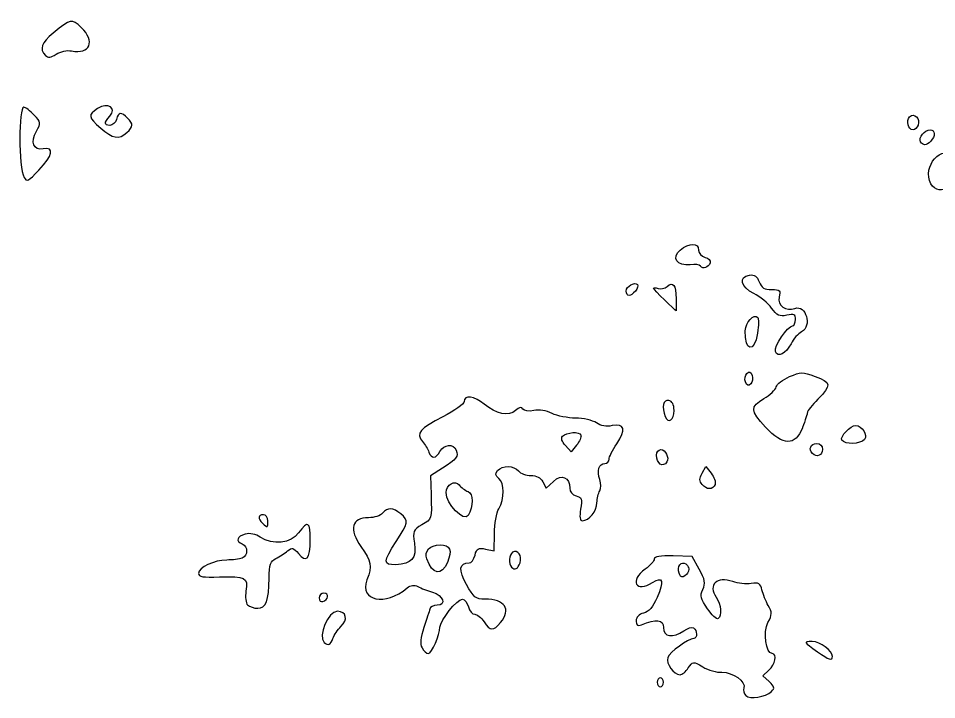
# Model space of a CAD drawing. Header units: centimetres. Extents: x -9.1 to 23.1, y -7.7 to 7.6.
# Drawn here: x -3.067 to -1.08, y -4.312 to -2.838 of the extents above; entities that cross this region are included whole.
import ezdxf

# ---------------------------------------------------------------- set-up
doc = ezdxf.new("R2010")
doc.units = ezdxf.units.CM
doc.header["$MEASUREMENT"] = 0
doc.layers.add('Layer 1', color=7, linetype='Continuous')

msp = doc.modelspace()

# ---------------------------------------------------------------- linework, layer by layer
at = {"layer": 'Layer 1'}
for points, knots in [([(-3.0083, -2.91769), (-3.02163, -2.90436), (-3.01674, -2.89041), (-2.99146, -2.86966), (-2.99146, -2.86966), (-2.95277, -2.8379), (-2.9514, -2.83763), (-2.93064, -2.85752), (-2.93064, -2.85752), (-2.89951, -2.88735), (-2.91137, -2.91575), (-2.95174, -2.90803), (-2.95174, -2.90803), (-2.9616, -2.90614), (-2.97564, -2.90914), (-2.98472, -2.91511), (-2.98472, -2.91511), (-2.99694, -2.92312), (-3.00229, -2.9237), (-3.0083, -2.9177), (-3.0083, -2.9177), (-3.0083, -2.9177), (-3.0083, -2.91769), (-3.0083, -2.91769)], [0, 0, 0, 0, 0.1428571, 0.1428571, 0.1428571, 0.1428571, 0.2857143, 0.2857143, 0.2857143, 0.2857143, 0.4285714, 0.4285714, 0.4285714, 0.4285714, 0.5714286, 0.5714286, 0.5714286, 0.5714286, 0.7142857, 0.7142857, 0.7142857, 0.7142857, 1, 1, 1, 1]), ([(-2.8885, -3.07513), (-2.91597, -3.05101), (-2.91664, -3.04676), (-2.89523, -3.03273), (-2.89523, -3.03273), (-2.8731, -3.01823), (-2.85255, -3.03133), (-2.86897, -3.0495), (-2.86897, -3.0495), (-2.88171, -3.06358), (-2.88158, -3.06928), (-2.86853, -3.06928), (-2.86853, -3.06928), (-2.86281, -3.06928), (-2.85658, -3.0634), (-2.85471, -3.05622), (-2.85471, -3.05622), (-2.8506, -3.04048), (-2.84411, -3.03974), (-2.83043, -3.05342), (-2.83043, -3.05342), (-2.81725, -3.06659), (-2.81751, -3.07139), (-2.83211, -3.0846), (-2.83211, -3.0846), (-2.84938, -3.10022), (-2.86244, -3.09803), (-2.88852, -3.07514), (-2.88852, -3.07514), (-2.88852, -3.07514), (-2.8885, -3.07513), (-2.8885, -3.07513)], [0, 0, 0, 0, 0.1111111, 0.1111111, 0.1111111, 0.1111111, 0.2222222, 0.2222222, 0.2222222, 0.2222222, 0.3333333, 0.3333333, 0.3333333, 0.3333333, 0.4444444, 0.4444444, 0.4444444, 0.4444444, 0.5555556, 0.5555556, 0.5555556, 0.5555556, 0.6666667, 0.6666667, 0.6666667, 0.6666667, 0.7777778, 0.7777778, 0.7777778, 0.7777778, 1, 1, 1, 1]), ([(-3.05429, -3.18196), (-3.06616, -3.15955), (-3.0667, -3.03009), (-3.05492, -3.03009), (-3.05492, -3.03009), (-3.05116, -3.03009), (-3.04111, -3.03761), (-3.03259, -3.04681), (-3.03259, -3.04681), (-3.01786, -3.0627), (-3.01761, -3.06442), (-3.02749, -3.08163), (-3.02749, -3.08163), (-3.04135, -3.10577), (-3.03429, -3.12404), (-3.0127, -3.11992), (-3.0127, -3.11992), (-2.988, -3.1152), (-2.99197, -3.13429), (-3.02234, -3.16621), (-3.02234, -3.16621), (-3.0452, -3.19024), (-3.04893, -3.19208), (-3.05429, -3.18197), (-3.05429, -3.18197), (-3.05429, -3.18197), (-3.05429, -3.18196), (-3.05429, -3.18196)], [0, 0, 0, 0, 0.125, 0.125, 0.125, 0.125, 0.25, 0.25, 0.25, 0.25, 0.375, 0.375, 0.375, 0.375, 0.5, 0.5, 0.5, 0.5, 0.625, 0.625, 0.625, 0.625, 0.75, 0.75, 0.75, 0.75, 1, 1, 1, 1]), ([(-1.12014, -3.06846), (-1.1147, -3.05428), (-1.12852, -3.04094), (-1.13841, -3.05083), (-1.13841, -3.05083), (-1.14677, -3.05919), (-1.14159, -3.0787), (-1.13101, -3.0787), (-1.13101, -3.0787), (-1.12719, -3.0787), (-1.1223, -3.07409), (-1.12014, -3.06846)], [0, 0, 0, 0, 0.25, 0.25, 0.25, 0.25, 0.5, 0.5, 0.5, 0.5, 1, 1, 1, 1]), ([(-1.09281, -3.10351), (-1.08222, -3.09293), (-1.08289, -3.07869), (-1.09397, -3.07869), (-1.09397, -3.07869), (-1.10602, -3.07869), (-1.11981, -3.096), (-1.11454, -3.10453), (-1.11454, -3.10453), (-1.10902, -3.11346), (-1.10245, -3.11315), (-1.09281, -3.1035), (-1.09281, -3.1035), (-1.09281, -3.1035), (-1.09281, -3.10351), (-1.09281, -3.10351)], [0, 0, 0, 0, 0.2, 0.2, 0.2, 0.2, 0.4, 0.4, 0.4, 0.4, 0.6, 0.6, 0.6, 0.6, 1, 1, 1, 1]), ([(-1.05459, -3.2017), (-1.05056, -3.19767), (-1.04872, -3.19059), (-1.05049, -3.18596), (-1.05049, -3.18596), (-1.05226, -3.18133), (-1.04762, -3.17562), (-1.04018, -3.17325), (-1.04018, -3.17325), (-1.02296, -3.16778), (-1.02293, -3.15396), (-1.0401, -3.1368), (-1.0401, -3.1368), (-1.0686, -3.1083), (-1.11239, -3.15781), (-1.09214, -3.19564), (-1.09214, -3.19564), (-1.0843, -3.21029), (-1.06612, -3.21322), (-1.0546, -3.2017), (-1.0546, -3.2017), (-1.0546, -3.2017), (-1.05459, -3.2017), (-1.05459, -3.2017)], [0, 0, 0, 0, 0.1428571, 0.1428571, 0.1428571, 0.1428571, 0.2857143, 0.2857143, 0.2857143, 0.2857143, 0.4285714, 0.4285714, 0.4285714, 0.4285714, 0.5714286, 0.5714286, 0.5714286, 0.5714286, 0.7142857, 0.7142857, 0.7142857, 0.7142857, 1, 1, 1, 1]), ([(-1.57003, -3.36664), (-1.56853, -3.36214), (-1.57349, -3.35683), (-1.58105, -3.35486), (-1.58105, -3.35486), (-1.58889, -3.3528), (-1.5948, -3.34598), (-1.5948, -3.33896), (-1.5948, -3.33896), (-1.5948, -3.32289), (-1.61483, -3.32289), (-1.63468, -3.33896), (-1.63468, -3.33896), (-1.65492, -3.35535), (-1.64146, -3.37494), (-1.61284, -3.37074), (-1.61284, -3.37074), (-1.6026, -3.36926), (-1.59261, -3.37074), (-1.59064, -3.37379), (-1.59064, -3.37379), (-1.58596, -3.38136), (-1.57349, -3.37704), (-1.57002, -3.36662), (-1.57002, -3.36662), (-1.57002, -3.36662), (-1.57003, -3.36664), (-1.57003, -3.36664)], [0, 0, 0, 0, 0.125, 0.125, 0.125, 0.125, 0.25, 0.25, 0.25, 0.25, 0.375, 0.375, 0.375, 0.375, 0.5, 0.5, 0.5, 0.5, 0.625, 0.625, 0.625, 0.625, 0.75, 0.75, 0.75, 0.75, 1, 1, 1, 1]), ([(-1.39484, -3.5416), (-1.38955, -3.53137), (-1.37937, -3.51986), (-1.37222, -3.51604), (-1.37222, -3.51604), (-1.34887, -3.50354), (-1.3626, -3.45626), (-1.3869, -3.4655), (-1.3869, -3.4655), (-1.40541, -3.47255), (-1.42506, -3.45838), (-1.42073, -3.44111), (-1.42073, -3.44111), (-1.41697, -3.42612), (-1.41844, -3.42463), (-1.43706, -3.42463), (-1.43706, -3.42463), (-1.45303, -3.42463), (-1.45893, -3.42092), (-1.4639, -3.40785), (-1.4639, -3.40785), (-1.46858, -3.39554), (-1.47419, -3.39162), (-1.48496, -3.39315), (-1.48496, -3.39315), (-1.5091, -3.39657), (-1.50356, -3.41945), (-1.47525, -3.43328), (-1.47525, -3.43328), (-1.46183, -3.43984), (-1.44461, -3.45396), (-1.43699, -3.46467), (-1.43699, -3.46467), (-1.42533, -3.48104), (-1.42013, -3.48348), (-1.40424, -3.47999), (-1.40424, -3.47999), (-1.38813, -3.47645), (-1.38535, -3.47785), (-1.38535, -3.48943), (-1.38535, -3.48943), (-1.38535, -3.4969), (-1.38814, -3.50301), (-1.39155, -3.50301), (-1.39155, -3.50301), (-1.40232, -3.50301), (-1.43269, -3.54816), (-1.42878, -3.55835), (-1.42878, -3.55835), (-1.42346, -3.5722), (-1.40628, -3.56372), (-1.39484, -3.5416)], [0, 0, 0, 0, 0.0714286, 0.0714286, 0.0714286, 0.0714286, 0.1428571, 0.1428571, 0.1428571, 0.1428571, 0.2142857, 0.2142857, 0.2142857, 0.2142857, 0.2857143, 0.2857143, 0.2857143, 0.2857143, 0.3571429, 0.3571429, 0.3571429, 0.3571429, 0.4285714, 0.4285714, 0.4285714, 0.4285714, 0.5, 0.5, 0.5, 0.5, 0.5714286, 0.5714286, 0.5714286, 0.5714286, 0.6428571, 0.6428571, 0.6428571, 0.6428571, 0.7142857, 0.7142857, 0.7142857, 0.7142857, 0.7857143, 0.7857143, 0.7857143, 0.7857143, 0.8571429, 0.8571429, 0.8571429, 0.8571429, 1, 1, 1, 1]), ([(-1.73166, -3.42773), (-1.72712, -3.42225), (-1.72516, -3.41601), (-1.72731, -3.41386), (-1.72731, -3.41386), (-1.734, -3.40717), (-1.75138, -3.41715), (-1.75138, -3.42768), (-1.75138, -3.42768), (-1.75138, -3.44047), (-1.74225, -3.4405), (-1.73166, -3.42768), (-1.73166, -3.42768), (-1.73166, -3.42768), (-1.73166, -3.42773), (-1.73166, -3.42773)], [0, 0, 0, 0, 0.2, 0.2, 0.2, 0.2, 0.4, 0.4, 0.4, 0.4, 0.6, 0.6, 0.6, 0.6, 1, 1, 1, 1]), ([(-1.64359, -3.44446), (-1.64436, -3.41383), (-1.64955, -3.40672), (-1.663, -3.41788), (-1.663, -3.41788), (-1.66843, -3.42238), (-1.67732, -3.42436), (-1.68275, -3.42228), (-1.68275, -3.42228), (-1.68818, -3.42018), (-1.69263, -3.42002), (-1.69263, -3.42187), (-1.69263, -3.42187), (-1.69263, -3.42434), (-1.64603, -3.47004), (-1.64329, -3.47029), (-1.64329, -3.47029), (-1.64308, -3.47029), (-1.64321, -3.45868), (-1.64358, -3.44445), (-1.64358, -3.44445), (-1.64358, -3.44445), (-1.64359, -3.44446), (-1.64359, -3.44446)], [0, 0, 0, 0, 0.1428571, 0.1428571, 0.1428571, 0.1428571, 0.2857143, 0.2857143, 0.2857143, 0.2857143, 0.4285714, 0.4285714, 0.4285714, 0.4285714, 0.5714286, 0.5714286, 0.5714286, 0.5714286, 0.7142857, 0.7142857, 0.7142857, 0.7142857, 1, 1, 1, 1]), ([(-1.46746, -3.51874), (-1.46499, -3.50225), (-1.46479, -3.48692), (-1.46703, -3.48468), (-1.46703, -3.48468), (-1.47545, -3.47626), (-1.49336, -3.49535), (-1.49407, -3.51351), (-1.49407, -3.51351), (-1.49582, -3.5585), (-1.47406, -3.56277), (-1.46746, -3.51874)], [0, 0, 0, 0, 0.25, 0.25, 0.25, 0.25, 0.5, 0.5, 0.5, 0.5, 1, 1, 1, 1]), ([(-1.47911, -3.61015), (-1.48227, -3.60191), (-1.48542, -3.60078), (-1.49064, -3.60601), (-1.49064, -3.60601), (-1.49459, -3.60996), (-1.49587, -3.61829), (-1.49348, -3.62452), (-1.49348, -3.62452), (-1.49032, -3.63276), (-1.48717, -3.63389), (-1.48195, -3.62867), (-1.48195, -3.62867), (-1.478, -3.62472), (-1.47672, -3.61639), (-1.47911, -3.61016), (-1.47911, -3.61016), (-1.47911, -3.61016), (-1.47911, -3.61015), (-1.47911, -3.61015)], [0, 0, 0, 0, 0.1666667, 0.1666667, 0.1666667, 0.1666667, 0.3333333, 0.3333333, 0.3333333, 0.3333333, 0.5, 0.5, 0.5, 0.5, 0.6666667, 0.6666667, 0.6666667, 0.6666667, 1, 1, 1, 1]), ([(-1.37024, -3.72322), (-1.36436, -3.70783), (-1.35956, -3.69299), (-1.35956, -3.69024), (-1.35956, -3.69024), (-1.35956, -3.68748), (-1.34927, -3.67464), (-1.3367, -3.6617), (-1.3367, -3.6617), (-1.30713, -3.63125), (-1.30786, -3.62561), (-1.34301, -3.61258), (-1.34301, -3.61258), (-1.37024, -3.60249), (-1.37392, -3.6025), (-1.39817, -3.61299), (-1.39817, -3.61299), (-1.41246, -3.61906), (-1.42549, -3.6291), (-1.42712, -3.63529), (-1.42712, -3.63529), (-1.42875, -3.64149), (-1.44067, -3.6528), (-1.4536, -3.66043), (-1.4536, -3.66043), (-1.48361, -3.67814), (-1.48315, -3.68635), (-1.45016, -3.72214), (-1.45016, -3.72214), (-1.41226, -3.76326), (-1.38562, -3.76368), (-1.37024, -3.72342), (-1.37024, -3.72342), (-1.37024, -3.72342), (-1.37024, -3.72322), (-1.37024, -3.72322)], [0, 0, 0, 0, 0.1, 0.1, 0.1, 0.1, 0.2, 0.2, 0.2, 0.2, 0.3, 0.3, 0.3, 0.3, 0.4, 0.4, 0.4, 0.4, 0.5, 0.5, 0.5, 0.5, 0.6, 0.6, 0.6, 0.6, 0.7, 0.7, 0.7, 0.7, 0.8, 0.8, 0.8, 0.8, 1, 1, 1, 1]), ([(-2.19336, -4.19976), (-2.19819, -4.19073), (-2.19709, -4.17859), (-2.18935, -4.15567), (-2.18935, -4.15567), (-2.18348, -4.13828), (-2.17773, -4.12037), (-2.17658, -4.11589), (-2.17658, -4.11589), (-2.17543, -4.1114), (-2.16831, -4.10773), (-2.16075, -4.10773), (-2.16075, -4.10773), (-2.13987, -4.10773), (-2.14752, -4.08628), (-2.17088, -4.07933), (-2.17088, -4.07933), (-2.18162, -4.07616), (-2.19583, -4.07074), (-2.20247, -4.06732), (-2.20247, -4.06732), (-2.21087, -4.06299), (-2.2178, -4.06382), (-2.22533, -4.07008), (-2.22533, -4.07008), (-2.27324, -4.1099), (-2.32903, -4.09892), (-2.3124, -4.05294), (-2.3124, -4.05294), (-2.30107, -4.02161), (-2.30261, -4.01312), (-2.32544, -3.98073), (-2.32544, -3.98073), (-2.35198, -3.94307), (-2.34543, -3.91831), (-2.30892, -3.91831), (-2.30892, -3.91831), (-2.29671, -3.91831), (-2.28306, -3.9139), (-2.27859, -3.90851), (-2.27859, -3.90851), (-2.26793, -3.89567), (-2.25564, -3.89613), (-2.23948, -3.90995), (-2.23948, -3.90995), (-2.22191, -3.92499), (-2.22261, -3.92925), (-2.2492, -3.96963), (-2.2492, -3.96963), (-2.278, -4.01336), (-2.27811, -4.0209), (-2.24998, -4.01992), (-2.24998, -4.01992), (-2.2158, -4.01873), (-2.20485, -4.00598), (-2.20978, -3.97311), (-2.20978, -3.97311), (-2.21363, -3.94742), (-2.21256, -3.94473), (-2.194, -3.93377), (-2.194, -3.93377), (-2.17148, -3.92047), (-2.17213, -3.92257), (-2.17391, -3.86812), (-2.17391, -3.86812), (-2.17391, -3.86812), (-2.17523, -3.82774), (-2.17523, -3.82774), (-2.17523, -3.82774), (-2.17523, -3.82774), (-2.14908, -3.81123), (-2.14908, -3.81123), (-2.14908, -3.81123), (-2.11839, -3.79186), (-2.11388, -3.78591), (-2.11925, -3.77192), (-2.11925, -3.77192), (-2.12484, -3.75736), (-2.14613, -3.75898), (-2.15449, -3.7746), (-2.15449, -3.7746), (-2.16311, -3.79071), (-2.17317, -3.79139), (-2.17855, -3.77625), (-2.17855, -3.77625), (-2.18078, -3.76996), (-2.18692, -3.75979), (-2.1922, -3.75364), (-2.1922, -3.75364), (-2.20721, -3.73614), (-2.19784, -3.72463), (-2.14826, -3.69966), (-2.14826, -3.69966), (-2.12227, -3.68657), (-2.10225, -3.67226), (-2.10225, -3.66677), (-2.10225, -3.66677), (-2.10225, -3.65215), (-2.0795, -3.65509), (-2.05867, -3.67239), (-2.05867, -3.67239), (-2.03273, -3.69394), (-2.00568, -3.69952), (-1.99111, -3.68634), (-1.99111, -3.68634), (-1.98296, -3.67896), (-1.9781, -3.678), (-1.97493, -3.68313), (-1.97493, -3.68313), (-1.97222, -3.68752), (-1.96279, -3.6888), (-1.95148, -3.6863), (-1.95148, -3.6863), (-1.93967, -3.68371), (-1.9248, -3.68589), (-1.91191, -3.69245), (-1.91191, -3.69245), (-1.90055, -3.69812), (-1.87767, -3.70275), (-1.86106, -3.70275), (-1.86106, -3.70275), (-1.84416, -3.70275), (-1.8244, -3.70727), (-1.81618, -3.71303), (-1.81618, -3.71303), (-1.80638, -3.71989), (-1.79504, -3.72189), (-1.78206, -3.71904), (-1.78206, -3.71904), (-1.75498, -3.71309), (-1.75126, -3.72769), (-1.77205, -3.75833), (-1.77205, -3.75833), (-1.78124, -3.77187), (-1.78875, -3.78694), (-1.78875, -3.79183), (-1.78875, -3.79183), (-1.78875, -3.79672), (-1.79284, -3.80071), (-1.79785, -3.80071), (-1.79785, -3.80071), (-1.81043, -3.80071), (-1.81565, -3.81743), (-1.80874, -3.8356), (-1.80874, -3.8356), (-1.80537, -3.84446), (-1.80541, -3.85464), (-1.80882, -3.86003), (-1.80882, -3.86003), (-1.81204, -3.86512), (-1.81472, -3.87691), (-1.81478, -3.88623), (-1.81478, -3.88623), (-1.81486, -3.90345), (-1.83244, -3.92479), (-1.84649, -3.92479), (-1.84649, -3.92479), (-1.8518, -3.92479), (-1.85296, -3.91691), (-1.85019, -3.89961), (-1.85019, -3.89961), (-1.84669, -3.87774), (-1.84797, -3.87395), (-1.85991, -3.87083), (-1.85991, -3.87083), (-1.86802, -3.86869), (-1.87366, -3.86196), (-1.87366, -3.85436), (-1.87366, -3.85436), (-1.87366, -3.83042), (-1.89156, -3.82296), (-1.90921, -3.83954), (-1.90921, -3.83954), (-1.90921, -3.83954), (-1.92479, -3.85417), (-1.92479, -3.85417), (-1.92479, -3.85417), (-1.92479, -3.85417), (-1.93211, -3.84049), (-1.93211, -3.84049), (-1.93211, -3.84049), (-1.9369, -3.83154), (-1.94584, -3.82681), (-1.95799, -3.82681), (-1.95799, -3.82681), (-1.9682, -3.82681), (-1.98021, -3.8224), (-1.98469, -3.81702), (-1.98469, -3.81702), (-1.99485, -3.80478), (-2.01985, -3.8043), (-2.02969, -3.81616), (-2.02969, -3.81616), (-2.03533, -3.82295), (-2.03474, -3.82705), (-2.02722, -3.83329), (-2.02722, -3.83329), (-2.01486, -3.84355), (-2.01482, -3.87712), (-2.02714, -3.89867), (-2.02714, -3.89867), (-2.03227, -3.90765), (-2.03658, -3.93182), (-2.03671, -3.95239), (-2.03671, -3.95239), (-2.03671, -3.95239), (-2.03696, -3.98978), (-2.03696, -3.98978), (-2.03696, -3.98978), (-2.03696, -3.98978), (-2.05568, -3.98603), (-2.05568, -3.98603), (-2.05568, -3.98603), (-2.0718, -3.98282), (-2.075, -3.98463), (-2.07866, -3.99926), (-2.07866, -3.99926), (-2.081, -4.00859), (-2.08668, -4.01623), (-2.09129, -4.01623), (-2.09129, -4.01623), (-2.11309, -4.01623), (-2.11498, -4.03127), (-2.09714, -4.06302), (-2.09714, -4.06302), (-2.08151, -4.09084), (-2.07684, -4.09459), (-2.05775, -4.0946), (-2.05775, -4.0946), (-2.01368, -4.0946), (-1.99919, -4.11605), (-2.02352, -4.14522), (-2.02352, -4.14522), (-2.03922, -4.16404), (-2.04601, -4.16373), (-2.05921, -4.14357), (-2.05921, -4.14357), (-2.06509, -4.13459), (-2.07419, -4.12724), (-2.07943, -4.12724), (-2.07943, -4.12724), (-2.08467, -4.12724), (-2.0908, -4.11989), (-2.09305, -4.11091), (-2.09305, -4.11091), (-2.0953, -4.10193), (-2.10102, -4.09458), (-2.10576, -4.09458), (-2.10576, -4.09458), (-2.11752, -4.09458), (-2.15451, -4.14048), (-2.15451, -4.15506), (-2.15451, -4.15506), (-2.15451, -4.1723), (-2.17235, -4.21214), (-2.18007, -4.21214), (-2.18007, -4.21214), (-2.18372, -4.21214), (-2.18971, -4.20653), (-2.19337, -4.19968), (-2.19337, -4.19968), (-2.19337, -4.19968), (-2.19336, -4.19976), (-2.19336, -4.19976)], [0, 0, 0, 0, 0.0149254, 0.0149254, 0.0149254, 0.0149254, 0.0298507, 0.0298507, 0.0298507, 0.0298507, 0.0447761, 0.0447761, 0.0447761, 0.0447761, 0.0597015, 0.0597015, 0.0597015, 0.0597015, 0.0746269, 0.0746269, 0.0746269, 0.0746269, 0.0895522, 0.0895522, 0.0895522, 0.0895522, 0.1044776, 0.1044776, 0.1044776, 0.1044776, 0.119403, 0.119403, 0.119403, 0.119403, 0.1343284, 0.1343284, 0.1343284, 0.1343284, 0.1492537, 0.1492537, 0.1492537, 0.1492537, 0.1641791, 0.1641791, 0.1641791, 0.1641791, 0.1791045, 0.1791045, 0.1791045, 0.1791045, 0.1940299, 0.1940299, 0.1940299, 0.1940299, 0.2089552, 0.2089552, 0.2089552, 0.2089552, 0.2238806, 0.2238806, 0.2238806, 0.2238806, 0.238806, 0.238806, 0.238806, 0.238806, 0.2537313, 0.2537313, 0.2537313, 0.2537313, 0.2686567, 0.2686567, 0.2686567, 0.2686567, 0.2835821, 0.2835821, 0.2835821, 0.2835821, 0.2985075, 0.2985075, 0.2985075, 0.2985075, 0.3134328, 0.3134328, 0.3134328, 0.3134328, 0.3283582, 0.3283582, 0.3283582, 0.3283582, 0.3432836, 0.3432836, 0.3432836, 0.3432836, 0.358209, 0.358209, 0.358209, 0.358209, 0.3731343, 0.3731343, 0.3731343, 0.3731343, 0.3880597, 0.3880597, 0.3880597, 0.3880597, 0.4029851, 0.4029851, 0.4029851, 0.4029851, 0.4179104, 0.4179104, 0.4179104, 0.4179104, 0.4328358, 0.4328358, 0.4328358, 0.4328358, 0.4477612, 0.4477612, 0.4477612, 0.4477612, 0.4626866, 0.4626866, 0.4626866, 0.4626866, 0.4776119, 0.4776119, 0.4776119, 0.4776119, 0.4925373, 0.4925373, 0.4925373, 0.4925373, 0.5074627, 0.5074627, 0.5074627, 0.5074627, 0.5223881, 0.5223881, 0.5223881, 0.5223881, 0.5373134, 0.5373134, 0.5373134, 0.5373134, 0.5522388, 0.5522388, 0.5522388, 0.5522388, 0.5671642, 0.5671642, 0.5671642, 0.5671642, 0.5820896, 0.5820896, 0.5820896, 0.5820896, 0.5970149, 0.5970149, 0.5970149, 0.5970149, 0.6119403, 0.6119403, 0.6119403, 0.6119403, 0.6268657, 0.6268657, 0.6268657, 0.6268657, 0.641791, 0.641791, 0.641791, 0.641791, 0.6567164, 0.6567164, 0.6567164, 0.6567164, 0.6716418, 0.6716418, 0.6716418, 0.6716418, 0.6865672, 0.6865672, 0.6865672, 0.6865672, 0.7014925, 0.7014925, 0.7014925, 0.7014925, 0.7164179, 0.7164179, 0.7164179, 0.7164179, 0.7313433, 0.7313433, 0.7313433, 0.7313433, 0.7462687, 0.7462687, 0.7462687, 0.7462687, 0.761194, 0.761194, 0.761194, 0.761194, 0.7761194, 0.7761194, 0.7761194, 0.7761194, 0.7910448, 0.7910448, 0.7910448, 0.7910448, 0.8059701, 0.8059701, 0.8059701, 0.8059701, 0.8208955, 0.8208955, 0.8208955, 0.8208955, 0.8358209, 0.8358209, 0.8358209, 0.8358209, 0.8507463, 0.8507463, 0.8507463, 0.8507463, 0.8656716, 0.8656716, 0.8656716, 0.8656716, 0.880597, 0.880597, 0.880597, 0.880597, 0.8955224, 0.8955224, 0.8955224, 0.8955224, 0.9104478, 0.9104478, 0.9104478, 0.9104478, 0.9253731, 0.9253731, 0.9253731, 0.9253731, 0.9402985, 0.9402985, 0.9402985, 0.9402985, 0.9552239, 0.9552239, 0.9552239, 0.9552239, 0.9701493, 0.9701493, 0.9701493, 0.9701493, 1, 1, 1, 1]), ([(-1.66695, -3.69926), (-1.67494, -3.67843), (-1.67155, -3.66254), (-1.65959, -3.66484), (-1.65959, -3.66484), (-1.65183, -3.66632), (-1.64816, -3.67314), (-1.64816, -3.686), (-1.64816, -3.686), (-1.64816, -3.70704), (-1.6606, -3.71582), (-1.66695, -3.69926)], [0, 0, 0, 0, 0.25, 0.25, 0.25, 0.25, 0.5, 0.5, 0.5, 0.5, 1, 1, 1, 1]), ([(-1.84966, -3.73936), (-1.85263, -3.73105), (-1.88024, -3.7329), (-1.88935, -3.74199), (-1.88935, -3.74199), (-1.89325, -3.7459), (-1.89094, -3.75327), (-1.88311, -3.76192), (-1.88311, -3.76192), (-1.88311, -3.76192), (-1.87068, -3.77565), (-1.87068, -3.77565), (-1.87068, -3.77565), (-1.87068, -3.77565), (-1.85888, -3.76108), (-1.85888, -3.76108), (-1.85888, -3.76108), (-1.85239, -3.75307), (-1.84824, -3.74328), (-1.84965, -3.73934), (-1.84965, -3.73934), (-1.84965, -3.73934), (-1.84966, -3.73936), (-1.84966, -3.73936)], [0, 0, 0, 0, 0.1428571, 0.1428571, 0.1428571, 0.1428571, 0.2857143, 0.2857143, 0.2857143, 0.2857143, 0.4285714, 0.4285714, 0.4285714, 0.4285714, 0.5714286, 0.5714286, 0.5714286, 0.5714286, 0.7142857, 0.7142857, 0.7142857, 0.7142857, 1, 1, 1, 1]), ([(-1.23607, -3.74862), (-1.22851, -3.73951), (-1.24159, -3.71854), (-1.25483, -3.71854), (-1.25483, -3.71854), (-1.26626, -3.71854), (-1.28961, -3.74289), (-1.28513, -3.75014), (-1.28513, -3.75014), (-1.27861, -3.76068), (-1.24522, -3.75965), (-1.23607, -3.74862)], [0, 0, 0, 0, 0.25, 0.25, 0.25, 0.25, 0.5, 0.5, 0.5, 0.5, 1, 1, 1, 1]), ([(-1.66357, -3.7975), (-1.65793, -3.78838), (-1.66676, -3.77079), (-1.67697, -3.77079), (-1.67697, -3.77079), (-1.68197, -3.77079), (-1.68607, -3.77618), (-1.68607, -3.78276), (-1.68607, -3.78276), (-1.68607, -3.80136), (-1.67176, -3.81074), (-1.66358, -3.7975), (-1.66358, -3.7975), (-1.66358, -3.7975), (-1.66357, -3.7975), (-1.66357, -3.7975)], [0, 0, 0, 0, 0.2, 0.2, 0.2, 0.2, 0.4, 0.4, 0.4, 0.4, 0.6, 0.6, 0.6, 0.6, 1, 1, 1, 1]), ([(-1.32693, -3.77079), (-1.32693, -3.76208), (-1.33128, -3.75773), (-1.33999, -3.75773), (-1.33999, -3.75773), (-1.35258, -3.75773), (-1.35769, -3.77051), (-1.3487, -3.7795), (-1.3487, -3.7795), (-1.33971, -3.78849), (-1.32693, -3.78337), (-1.32693, -3.77079)], [0, 0, 0, 0, 0.25, 0.25, 0.25, 0.25, 0.5, 0.5, 0.5, 0.5, 1, 1, 1, 1]), ([(-1.55941, -3.84615), (-1.55741, -3.84094), (-1.5611, -3.83009), (-1.56761, -3.82205), (-1.56761, -3.82205), (-1.56761, -3.82205), (-1.57945, -3.80743), (-1.57945, -3.80743), (-1.57945, -3.80743), (-1.57945, -3.80743), (-1.58733, -3.82215), (-1.58733, -3.82215), (-1.58733, -3.82215), (-1.59343, -3.83355), (-1.59345, -3.83898), (-1.58741, -3.84625), (-1.58741, -3.84625), (-1.5774, -3.85831), (-1.56404, -3.85826), (-1.55939, -3.84625), (-1.55939, -3.84625), (-1.55939, -3.84625), (-1.55941, -3.84615), (-1.55941, -3.84615)], [0, 0, 0, 0, 0.1428571, 0.1428571, 0.1428571, 0.1428571, 0.2857143, 0.2857143, 0.2857143, 0.2857143, 0.4285714, 0.4285714, 0.4285714, 0.4285714, 0.5714286, 0.5714286, 0.5714286, 0.5714286, 0.7142857, 0.7142857, 0.7142857, 0.7142857, 1, 1, 1, 1]), ([(-2.0936, -3.91342), (-2.08239, -3.89437), (-2.08236, -3.86577), (-2.09352, -3.86157), (-2.09352, -3.86157), (-2.10009, -3.8591), (-2.10883, -3.8526), (-2.11293, -3.84713), (-2.11293, -3.84713), (-2.12156, -3.83561), (-2.14139, -3.84713), (-2.14139, -3.8637), (-2.14139, -3.8637), (-2.14139, -3.88815), (-2.10249, -3.92859), (-2.09356, -3.91343), (-2.09356, -3.91343), (-2.09356, -3.91343), (-2.0936, -3.91342), (-2.0936, -3.91342)], [0, 0, 0, 0, 0.1666667, 0.1666667, 0.1666667, 0.1666667, 0.3333333, 0.3333333, 0.3333333, 0.3333333, 0.5, 0.5, 0.5, 0.5, 0.6666667, 0.6666667, 0.6666667, 0.6666667, 1, 1, 1, 1]), ([(-2.53852, -3.93007), (-2.54919, -3.9194), (-2.54837, -3.91178), (-2.53656, -3.91178), (-2.53656, -3.91178), (-2.53112, -3.91178), (-2.52676, -3.91758), (-2.52676, -3.92484), (-2.52676, -3.92484), (-2.52676, -3.94006), (-2.52797, -3.94061), (-2.53852, -3.93007)], [0, 0, 0, 0, 0.25, 0.25, 0.25, 0.25, 0.5, 0.5, 0.5, 0.5, 1, 1, 1, 1]), ([(-2.57063, -4.10695), (-2.57482, -4.10276), (-2.57636, -4.08996), (-2.57424, -4.07691), (-2.57424, -4.07691), (-2.56948, -4.04756), (-2.57539, -4.04441), (-2.63135, -4.04643), (-2.63135, -4.04643), (-2.66701, -4.04771), (-2.67697, -4.04602), (-2.67697, -4.03888), (-2.67697, -4.03888), (-2.67697, -4.02601), (-2.64282, -4.00975), (-2.61578, -4.00975), (-2.61578, -4.00975), (-2.60332, -4.00975), (-2.58848, -4.00798), (-2.5828, -4.0058), (-2.5828, -4.0058), (-2.56969, -4.00077), (-2.56933, -3.97971), (-2.58226, -3.97475), (-2.58226, -3.97475), (-2.59727, -3.96899), (-2.59392, -3.95823), (-2.57568, -3.95366), (-2.57568, -3.95366), (-2.56547, -3.95111), (-2.55326, -3.95366), (-2.54325, -3.96007), (-2.54325, -3.96007), (-2.51572, -3.97811), (-2.47734, -3.9739), (-2.4604, -3.95099), (-2.4604, -3.95099), (-2.43998, -3.92337), (-2.43531, -3.92634), (-2.43531, -3.96693), (-2.43531, -3.96693), (-2.43531, -4.00784), (-2.44356, -4.01716), (-2.46087, -3.99579), (-2.46087, -3.99579), (-2.4716, -3.98254), (-2.4743, -3.98188), (-2.48424, -3.99014), (-2.48424, -3.99014), (-2.49042, -3.99527), (-2.50178, -4.00261), (-2.50948, -4.00645), (-2.50948, -4.00645), (-2.52111, -4.01225), (-2.52357, -4.01946), (-2.52403, -4.04916), (-2.52403, -4.04916), (-2.52479, -4.09805), (-2.53095, -4.11428), (-2.54873, -4.11428), (-2.54873, -4.11428), (-2.55675, -4.11428), (-2.5666, -4.11099), (-2.57061, -4.10698), (-2.57061, -4.10698), (-2.57061, -4.10698), (-2.57063, -4.10695), (-2.57063, -4.10695)], [0, 0, 0, 0, 0.0555556, 0.0555556, 0.0555556, 0.0555556, 0.1111111, 0.1111111, 0.1111111, 0.1111111, 0.1666667, 0.1666667, 0.1666667, 0.1666667, 0.2222222, 0.2222222, 0.2222222, 0.2222222, 0.2777778, 0.2777778, 0.2777778, 0.2777778, 0.3333333, 0.3333333, 0.3333333, 0.3333333, 0.3888889, 0.3888889, 0.3888889, 0.3888889, 0.4444444, 0.4444444, 0.4444444, 0.4444444, 0.5, 0.5, 0.5, 0.5, 0.5555556, 0.5555556, 0.5555556, 0.5555556, 0.6111111, 0.6111111, 0.6111111, 0.6111111, 0.6666667, 0.6666667, 0.6666667, 0.6666667, 0.7222222, 0.7222222, 0.7222222, 0.7222222, 0.7777778, 0.7777778, 0.7777778, 0.7777778, 0.8333333, 0.8333333, 0.8333333, 0.8333333, 0.8888889, 0.8888889, 0.8888889, 0.8888889, 1, 1, 1, 1]), ([(-2.13855, -4.015), (-2.12724, -3.9881), (-2.13184, -3.9771), (-2.15439, -3.9771), (-2.15439, -3.9771), (-2.17622, -3.9771), (-2.18897, -3.99057), (-2.18298, -4.00729), (-2.18298, -4.00729), (-2.17067, -4.04164), (-2.15117, -4.04502), (-2.13855, -4.01499), (-2.13855, -4.01499), (-2.13855, -4.01499), (-2.13855, -4.015), (-2.13855, -4.015)], [0, 0, 0, 0, 0.2, 0.2, 0.2, 0.2, 0.4, 0.4, 0.4, 0.4, 0.6, 0.6, 0.6, 0.6, 1, 1, 1, 1]), ([(-2.00001, -4.02498), (-2.00685, -4.01815), (-2.0051, -3.99791), (-1.99726, -3.99306), (-1.99726, -3.99306), (-1.98633, -3.9863), (-1.97643, -4.00029), (-1.98129, -4.01561), (-1.98129, -4.01561), (-1.98572, -4.02957), (-1.99217, -4.03281), (-2, -4.02498), (-2, -4.02498), (-2, -4.02498), (-2.00001, -4.02498), (-2.00001, -4.02498)], [0, 0, 0, 0, 0.2, 0.2, 0.2, 0.2, 0.4, 0.4, 0.4, 0.4, 0.6, 0.6, 0.6, 0.6, 1, 1, 1, 1]), ([(-1.49283, -4.30306), (-1.49696, -4.29893), (-1.49879, -4.29149), (-1.49689, -4.28653), (-1.49689, -4.28653), (-1.49174, -4.2731), (-1.52132, -4.25209), (-1.54436, -4.25282), (-1.54436, -4.25282), (-1.55543, -4.25323), (-1.57412, -4.24786), (-1.58589, -4.24101), (-1.58589, -4.24101), (-1.60728, -4.22857), (-1.6073, -4.22857), (-1.61717, -4.24327), (-1.61717, -4.24327), (-1.6226, -4.25135), (-1.63065, -4.25797), (-1.63504, -4.25797), (-1.63504, -4.25797), (-1.64865, -4.25797), (-1.66613, -4.23368), (-1.66173, -4.22088), (-1.66173, -4.22088), (-1.65771, -4.20919), (-1.61733, -4.17959), (-1.60541, -4.17959), (-1.60541, -4.17959), (-1.59728, -4.17959), (-1.59762, -4.16182), (-1.60585, -4.15674), (-1.60585, -4.15674), (-1.60944, -4.15452), (-1.61891, -4.15728), (-1.6269, -4.16289), (-1.6269, -4.16289), (-1.65054, -4.17944), (-1.67117, -4.17623), (-1.67117, -4.15599), (-1.67117, -4.15599), (-1.67117, -4.13828), (-1.6866, -4.13632), (-1.71852, -4.14998), (-1.71852, -4.14998), (-1.72722, -4.15369), (-1.72995, -4.15175), (-1.72995, -4.14181), (-1.72995, -4.14181), (-1.72995, -4.13339), (-1.72425, -4.12733), (-1.7139, -4.12473), (-1.7139, -4.12473), (-1.70284, -4.12197), (-1.69372, -4.11137), (-1.68456, -4.09066), (-1.68456, -4.09066), (-1.66899, -4.05545), (-1.67247, -4.04404), (-1.6944, -4.05841), (-1.6944, -4.05841), (-1.73047, -4.08205), (-1.74562, -4.0545), (-1.71035, -4.02938), (-1.71035, -4.02938), (-1.69957, -4.02171), (-1.69076, -4.01195), (-1.69076, -4.00771), (-1.69076, -4.00771), (-1.69076, -4.0025), (-1.67753, -4.00029), (-1.64998, -4.00092), (-1.64998, -4.00092), (-1.64998, -4.00092), (-1.60919, -4.00187), (-1.60919, -4.00187), (-1.60919, -4.00187), (-1.60919, -4.00187), (-1.5938, -4.02954), (-1.5938, -4.02954), (-1.5938, -4.02954), (-1.58087, -4.05278), (-1.5796, -4.05984), (-1.58587, -4.07359), (-1.58587, -4.07359), (-1.59228, -4.08766), (-1.59088, -4.0935), (-1.57593, -4.11508), (-1.57593, -4.11508), (-1.56636, -4.12889), (-1.55595, -4.1386), (-1.5528, -4.13666), (-1.5528, -4.13666), (-1.54384, -4.13112), (-1.54608, -4.10556), (-1.55687, -4.09016), (-1.55687, -4.09016), (-1.57552, -4.06353), (-1.55525, -4.04454), (-1.52093, -4.05651), (-1.52093, -4.05651), (-1.50994, -4.06034), (-1.49215, -4.06219), (-1.48141, -4.06063), (-1.48141, -4.06063), (-1.46472, -4.05816), (-1.46128, -4.06022), (-1.45787, -4.07461), (-1.45787, -4.07461), (-1.45567, -4.08388), (-1.44953, -4.09904), (-1.44421, -4.1083), (-1.44421, -4.1083), (-1.43564, -4.12325), (-1.43571, -4.12737), (-1.44481, -4.14498), (-1.44481, -4.14498), (-1.45557, -4.16579), (-1.4493, -4.21229), (-1.43574, -4.21229), (-1.43574, -4.21229), (-1.42461, -4.21229), (-1.42918, -4.23608), (-1.44265, -4.24828), (-1.44265, -4.24828), (-1.44265, -4.24828), (-1.45579, -4.26017), (-1.45579, -4.26017), (-1.45579, -4.26017), (-1.45579, -4.26017), (-1.44206, -4.27296), (-1.44206, -4.27296), (-1.44206, -4.27296), (-1.43064, -4.2836), (-1.42981, -4.28716), (-1.43709, -4.29408), (-1.43709, -4.29408), (-1.45004, -4.30641), (-1.48402, -4.31192), (-1.49283, -4.30312), (-1.49283, -4.30312), (-1.49283, -4.30312), (-1.49283, -4.30306), (-1.49283, -4.30306)], [0, 0, 0, 0, 0.027027, 0.027027, 0.027027, 0.027027, 0.0540541, 0.0540541, 0.0540541, 0.0540541, 0.0810811, 0.0810811, 0.0810811, 0.0810811, 0.1081081, 0.1081081, 0.1081081, 0.1081081, 0.1351351, 0.1351351, 0.1351351, 0.1351351, 0.1621622, 0.1621622, 0.1621622, 0.1621622, 0.1891892, 0.1891892, 0.1891892, 0.1891892, 0.2162162, 0.2162162, 0.2162162, 0.2162162, 0.2432432, 0.2432432, 0.2432432, 0.2432432, 0.2702703, 0.2702703, 0.2702703, 0.2702703, 0.2972973, 0.2972973, 0.2972973, 0.2972973, 0.3243243, 0.3243243, 0.3243243, 0.3243243, 0.3513514, 0.3513514, 0.3513514, 0.3513514, 0.3783784, 0.3783784, 0.3783784, 0.3783784, 0.4054054, 0.4054054, 0.4054054, 0.4054054, 0.4324324, 0.4324324, 0.4324324, 0.4324324, 0.4594595, 0.4594595, 0.4594595, 0.4594595, 0.4864865, 0.4864865, 0.4864865, 0.4864865, 0.5135135, 0.5135135, 0.5135135, 0.5135135, 0.5405405, 0.5405405, 0.5405405, 0.5405405, 0.5675676, 0.5675676, 0.5675676, 0.5675676, 0.5945946, 0.5945946, 0.5945946, 0.5945946, 0.6216216, 0.6216216, 0.6216216, 0.6216216, 0.6486486, 0.6486486, 0.6486486, 0.6486486, 0.6756757, 0.6756757, 0.6756757, 0.6756757, 0.7027027, 0.7027027, 0.7027027, 0.7027027, 0.7297297, 0.7297297, 0.7297297, 0.7297297, 0.7567568, 0.7567568, 0.7567568, 0.7567568, 0.7837838, 0.7837838, 0.7837838, 0.7837838, 0.8108108, 0.8108108, 0.8108108, 0.8108108, 0.8378378, 0.8378378, 0.8378378, 0.8378378, 0.8648649, 0.8648649, 0.8648649, 0.8648649, 0.8918919, 0.8918919, 0.8918919, 0.8918919, 0.9189189, 0.9189189, 0.9189189, 0.9189189, 0.9459459, 0.9459459, 0.9459459, 0.9459459, 1, 1, 1, 1]), ([(-1.61676, -4.02562), (-1.62193, -4.01214), (-1.63853, -4.01416), (-1.63853, -4.02825), (-1.63853, -4.02825), (-1.63853, -4.03484), (-1.6366, -4.04216), (-1.63423, -4.04452), (-1.63423, -4.04452), (-1.6273, -4.05144), (-1.61284, -4.03579), (-1.61676, -4.02559), (-1.61676, -4.02559), (-1.61676, -4.02559), (-1.61676, -4.02562), (-1.61676, -4.02562)], [0, 0, 0, 0, 0.2, 0.2, 0.2, 0.2, 0.4, 0.4, 0.4, 0.4, 0.6, 0.6, 0.6, 0.6, 1, 1, 1, 1]), ([(-2.41583, -4.09193), (-2.41583, -4.08624), (-2.41118, -4.08159), (-2.40549, -4.08159), (-2.40549, -4.08159), (-2.39396, -4.08159), (-2.39596, -4.09565), (-2.40808, -4.09969), (-2.40808, -4.09969), (-2.41235, -4.10109), (-2.41584, -4.09763), (-2.41584, -4.09193), (-2.41584, -4.09193), (-2.41584, -4.09193), (-2.41583, -4.09193), (-2.41583, -4.09193)], [0, 0, 0, 0, 0.2, 0.2, 0.2, 0.2, 0.4, 0.4, 0.4, 0.4, 0.6, 0.6, 0.6, 0.6, 1, 1, 1, 1]), ([(-2.40484, -4.18828), (-2.41914, -4.17398), (-2.39654, -4.12079), (-2.37617, -4.12079), (-2.37617, -4.12079), (-2.35711, -4.12079), (-2.35296, -4.13896), (-2.36866, -4.15359), (-2.36866, -4.15359), (-2.37603, -4.16045), (-2.38395, -4.17204), (-2.38627, -4.17935), (-2.38627, -4.17935), (-2.39058, -4.19292), (-2.39708, -4.19604), (-2.40484, -4.18828)], [0, 0, 0, 0, 0.2, 0.2, 0.2, 0.2, 0.4, 0.4, 0.4, 0.4, 0.6, 0.6, 0.6, 0.6, 1, 1, 1, 1]), ([(-1.3378, -4.20815), (-1.36861, -4.18628), (-1.3687, -4.1861), (-1.34898, -4.1861), (-1.34898, -4.1861), (-1.33187, -4.1861), (-1.30544, -4.20592), (-1.30544, -4.21876), (-1.30544, -4.21876), (-1.30544, -4.22838), (-1.31263, -4.22602), (-1.33781, -4.20815), (-1.33781, -4.20815), (-1.33781, -4.20815), (-1.3378, -4.20815), (-1.3378, -4.20815)], [0, 0, 0, 0, 0.2, 0.2, 0.2, 0.2, 0.4, 0.4, 0.4, 0.4, 0.6, 0.6, 0.6, 0.6, 1, 1, 1, 1]), ([(-1.68425, -4.27428), (-1.68425, -4.26889), (-1.68131, -4.26448), (-1.67772, -4.26448), (-1.67772, -4.26448), (-1.67413, -4.26448), (-1.67119, -4.26889), (-1.67119, -4.27428), (-1.67119, -4.27428), (-1.67119, -4.27967), (-1.67413, -4.28407), (-1.67772, -4.28407), (-1.67772, -4.28407), (-1.68131, -4.28407), (-1.68425, -4.27966), (-1.68425, -4.27428)], [0, 0, 0, 0, 0.2, 0.2, 0.2, 0.2, 0.4, 0.4, 0.4, 0.4, 0.6, 0.6, 0.6, 0.6, 1, 1, 1, 1])]:
    msp.add_open_spline(points, degree=3, knots=knots, dxfattribs=at)

doc.saveas('drawing.dxf')
